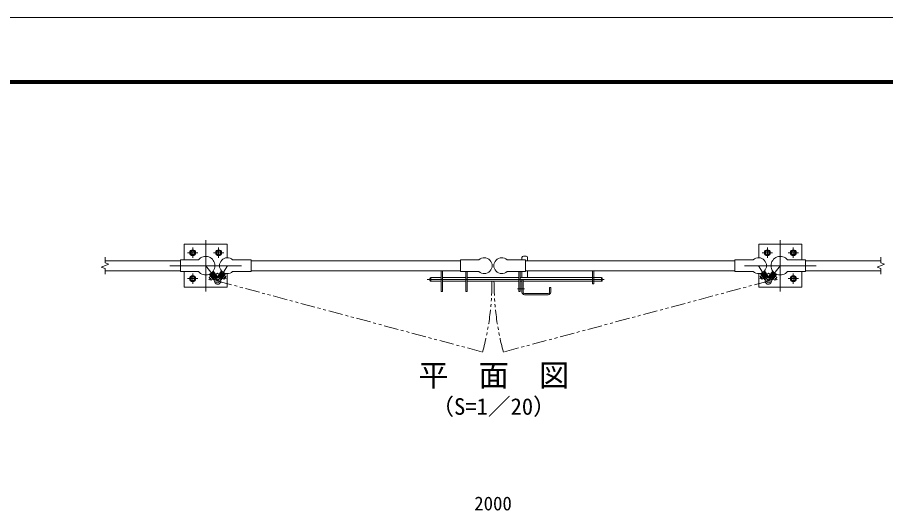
# Model space of a CAD drawing. Units: millimetres, scale not verified. Extents: x -4200 to 4200, y -2970 to 2970.
# Drawn here: x -413 to 2609, y 1252 to 2970 of the extents above; entities that cross this region are included whole.
import ezdxf
from ezdxf.enums import TextEntityAlignment as Align

# ---------------------------------------------------------------- set-up
doc = ezdxf.new("R2010")
doc.units = ezdxf.units.MM
doc.header["$LTSCALE"] = 20
doc.linetypes.add('USER1', pattern=[50.8, 31.75, -6.35, 6.35, -6.35])
doc.linetypes.add('USER2', pattern=[5, 2.5, -0.5, 0.5, -0.5, 0.5, -0.5])
doc.layers.add('0-0_D-TTL-TXT', color=7, linetype='Continuous')
for name, color, linetype, lineweight in [('0-1_D-BMK', 2, 'USER1', 13), ('0-2_D-STR1', 1, 'Continuous', 18), ('0-3_D-STR3', 3, 'Continuous', 13), ('0-4_D-STR-DIM', 7, 'Continuous', 9), ('0-5_0', 3, 'Continuous', 18), ('0-8_D-TTL', 7, 'Continuous', 9)]:
    doc.layers.add(name, color=color, linetype=linetype, lineweight=lineweight)
doc.styles.add('ＭＳ ゴシック', font='')
doc.styles.get('ＭＳ ゴシック').set_extended_font_data('MS Gothic')

# ---------------------------------------------------------------- blocks, each defined once
blk = doc.blocks.new('M10-平')
at = {"layer": '0-5_0'}
blk.add_lwpolyline([(152.6, -88.1), (152.6, 88.1), (0, 176.2), (-152.6, 88.1), (-152.6, -88.1), (0, -176.2)], close=True, dxfattribs=at)
for radius in [210, 138.5]:
    blk.add_circle((0, 0), radius, dxfattribs=at)

msp = doc.modelspace()

# ---------------------------------------------------------------- linework, layer by layer
at = {"layer": '0-1_D-BMK'}
for p, q in [((241.99, 2015.38), (241.99, 2194.33)), ((2241.99, 2015.38), (2241.99, 2194.33)), ((179.08, 2149.85), (214.91, 2149.85)), ((196.99, 2131.94), (196.99, 2167.77)), ((269.08, 2149.85), (304.91, 2149.85)), ((286.99, 2131.94), (286.99, 2167.77)), ((2214.91, 2149.85), (2179.08, 2149.85)), ((2196.99, 2131.94), (2196.99, 2167.77)), ((2304.91, 2149.85), (2269.08, 2149.85)), ((2286.99, 2131.94), (2286.99, 2167.77)), ((116.99, 2104.85), (366.99, 2104.85)), ((241.99, 2104.85), (283.83, 2051.12)), ((317.39, 2104.85), (283.83, 2051.12)), ((2116.99, 2104.85), (2366.99, 2104.85)), ((2166.59, 2104.85), (2200.15, 2051.12)), ((2241.99, 2104.85), (2200.15, 2051.12)), ((179.08, 2059.85), (214.91, 2059.85)), ((196.99, 2041.94), (196.99, 2077.77)), ((282.56, 2079.03), (253.15, 2056.13)), ((282.33, 2078.95), (312.72, 2059.96)), ((1013.36, 2057.15), (1628.94, 2057.15)), ((2201.66, 2078.95), (2171.26, 2059.96)), ((2201.42, 2079.03), (2230.83, 2056.13)), ((2304.91, 2059.85), (2269.08, 2059.85)), ((2286.99, 2041.94), (2286.99, 2077.77)), ((1326.96, 2024.65), (1352.11, 2024.65))]:
    msp.add_line(p, q, dxfattribs=at)
at = {"layer": '0-1_D-BMK', "linetype": 'USER2'}
for p, q in [((283.83, 2051.12), (1205.85, 1804.07)), ((2200.15, 2051.12), (1278.14, 1804.07))]:
    msp.add_line(p, q, dxfattribs=at)
for centre, start, end in [((283.83, 2051.12), 345, 359.97183), ((2200.15, 2051.12), 180.02817, 195)]:
    msp.add_arc(centre, 954.67, start, end, dxfattribs=at)
at = {"layer": '0-2_D-STR1'}
for p, q in [((154.49, 2122.35), (-108.01, 2122.35)), ((1129.09, 2122.35), (399.89, 2122.35)), ((1354.89, 2122.35), (2084.09, 2122.35)), ((2329.49, 2122.35), (2591.99, 2122.35)), ((154.49, 2087.35), (-108.01, 2087.35)), ((1129.09, 2087.35), (399.89, 2087.35)), ((1354.89, 2087.35), (2084.09, 2087.35)), ((2329.49, 2087.35), (2591.99, 2087.35))]:
    msp.add_line(p, q, dxfattribs=at)
at = {"layer": '0-3_D-STR3'}
for p, q in [((216.84, 2125.2), (154.49, 2125.2)), ((335.89, 2125.2), (399.89, 2125.2)), ((1193.09, 2125.2), (1129.09, 2125.2)), ((1290.89, 2125.2), (1354.89, 2125.2)), ((1342.89, 2133.65), (1342.89, 2125.2)), ((1347.89, 2138.65), (1356.89, 2138.65)), ((1361.89, 2133.65), (1361.89, 2122.35)), ((2148.09, 2125.2), (2084.09, 2125.2)), ((2267.14, 2125.2), (2329.49, 2125.2)), ((283.08, 2065.59), (267.75, 2085.28)), ((282.25, 2064.26), (296.46, 2087.01)), ((284.2, 2063.04), (298.09, 2085.27)), ((1066.09, 2087.35), (1066.09, 2014.65)), ((1361.89, 2087.35), (1361.89, 2063.65)), ((1587.89, 2087.35), (1587.89, 2042.15)), ((1592.39, 2087.35), (1592.39, 2042.15)), ((2199.78, 2063.04), (2185.9, 2085.27)), ((2201.73, 2064.26), (2187.52, 2087.01)), ((2200.9, 2065.59), (2216.23, 2085.28)), ((260.01, 2068.2), (254.09, 2063.59)), ((260.85, 2054.92), (254.09, 2063.59)), ((270.95, 2054.15), (254.65, 2075.08)), ((272.77, 2055.56), (256.79, 2076.09)), ((258.99, 2076.52), (258.81, 2075.11)), ((258.81, 2075.11), (272.37, 2057.7)), ((265.3, 2081.43), (258.99, 2076.52)), ((261.93, 2074.37), (260.35, 2073.14)), ((266.77, 2059.53), (260.85, 2054.92)), ((262.61, 2070.23), (261.83, 2069.62)), ((269.37, 2061.55), (262.61, 2070.23)), ((265.3, 2081.43), (266.7, 2081.26)), ((282.24, 2062.94), (266.26, 2083.46)), ((268.24, 2079.29), (266.66, 2078.06)), ((266.66, 2078.06), (277.72, 2063.85)), ((266.7, 2081.26), (280.26, 2063.85)), ((269.37, 2061.55), (268.58, 2060.94)), ((272.77, 2055.56), (270.95, 2054.15)), ((279.3, 2065.08), (277.72, 2063.85)), ((282.24, 2062.94), (283.18, 2063.67)), ((284.2, 2063.04), (282.25, 2064.26)), ((297.76, 2082.86), (286.07, 2064.15)), ((288.6, 2064.42), (286.9, 2065.48)), ((298.13, 2079.68), (288.6, 2064.42)), ((295.38, 2060.18), (293.69, 2061.24)), ((294.38, 2056.68), (308.26, 2078.91)), ((294.38, 2056.68), (296.33, 2055.46)), ((306.24, 2077.57), (294.55, 2058.85)), ((296.3, 2055.42), (310.54, 2078.22)), ((298.13, 2079.68), (296.44, 2080.74)), ((297.21, 2063.11), (303.04, 2072.44)), ((298.06, 2062.58), (297.21, 2063.11)), ((299.14, 2083.18), (297.76, 2082.86)), ((305.92, 2078.94), (299.14, 2083.18)), ((306.37, 2057.39), (300.01, 2061.36)), ((303.89, 2071.91), (303.04, 2072.44)), ((312.2, 2066.72), (305.84, 2070.69)), ((305.92, 2078.94), (306.24, 2077.57)), ((306.37, 2057.39), (312.2, 2066.72)), ((1022.39, 2060.65), (1022.39, 2053.65)), ((1025.39, 2063.65), (1061.59, 2063.65)), ((1025.39, 2063.65), (1025.39, 2050.65)), ((1066.09, 2063.65), (1147.09, 2063.65)), ((1147.09, 2084.5), (1147.09, 2014.65)), ((1151.59, 2063.65), (1332.39, 2063.65)), ((1336.89, 2084.5), (1336.89, 2014.65)), ((1336.89, 2063.65), (1587.89, 2063.65)), ((1342.89, 2084.5), (1342.89, 2063.65)), ((1342.89, 2055.65), (1342.89, 2012.65)), ((1342.89, 2055.65), (1347.39, 2055.65)), ((1347.39, 2055.65), (1347.39, 2012.65)), ((1592.39, 2063.65), (1587.89, 2063.65)), ((1592.39, 2063.65), (1619.39, 2063.65)), ((1619.39, 2063.65), (1619.39, 2050.65)), ((1622.39, 2060.65), (1622.39, 2053.65)), ((2187.68, 2055.42), (2173.44, 2078.22)), ((2189.61, 2056.68), (2175.72, 2078.91)), ((2177.61, 2057.39), (2183.97, 2061.36)), ((2178.06, 2078.94), (2177.74, 2077.57)), ((2177.74, 2077.57), (2189.43, 2058.85)), ((2178.06, 2078.94), (2184.84, 2083.18)), ((2179.06, 2075.45), (2180.76, 2076.51)), ((2180.09, 2071.91), (2180.94, 2072.44)), ((2180.76, 2076.51), (2190.3, 2061.24)), ((2186.77, 2063.11), (2180.94, 2072.44)), ((2184.84, 2083.18), (2186.22, 2082.86)), ((2185.85, 2079.68), (2187.55, 2080.74)), ((2185.85, 2079.68), (2195.38, 2064.42)), ((2185.92, 2062.58), (2186.77, 2063.11)), ((2186.22, 2082.86), (2197.91, 2064.15)), ((2189.61, 2056.68), (2187.65, 2055.46)), ((2188.6, 2060.18), (2190.3, 2061.24)), ((2195.38, 2064.42), (2197.08, 2065.48)), ((2199.78, 2063.04), (2201.73, 2064.26)), ((2201.75, 2062.94), (2200.8, 2063.67)), ((2201.75, 2062.94), (2217.73, 2083.46)), ((2217.28, 2081.26), (2203.72, 2063.85)), ((2204.68, 2065.08), (2206.26, 2063.85)), ((2217.32, 2078.06), (2206.26, 2063.85)), ((2222.06, 2074.37), (2211, 2060.17)), ((2211, 2060.17), (2212.57, 2058.94)), ((2211.21, 2055.56), (2227.19, 2076.09)), ((2211.21, 2055.56), (2213.03, 2054.15)), ((2225.17, 2075.11), (2211.61, 2057.7)), ((2213.03, 2054.15), (2229.33, 2075.08)), ((2214.61, 2061.55), (2221.37, 2070.23)), ((2214.61, 2061.55), (2215.4, 2060.94)), ((2215.74, 2079.29), (2217.32, 2078.06)), ((2217.21, 2059.53), (2223.13, 2054.92)), ((2218.68, 2081.43), (2217.28, 2081.26)), ((2218.68, 2081.43), (2224.99, 2076.52)), ((2221.37, 2070.23), (2222.16, 2069.62)), ((2222.06, 2074.37), (2223.63, 2073.14)), ((2223.13, 2054.92), (2229.89, 2063.59)), ((2223.97, 2068.2), (2229.89, 2063.59)), ((2224.99, 2076.52), (2225.17, 2075.11)), ((1025.39, 2050.65), (1061.59, 2050.65)), ((1066.09, 2050.65), (1147.09, 2050.65)), ((1151.59, 2050.65), (1332.39, 2050.65)), ((1336.89, 2050.65), (1342.89, 2050.65)), ((1347.39, 2050.65), (1587.89, 2050.65)), ((1438.39, 2028.65), (1438.39, 2012.65)), ((1438.39, 2028.65), (1442.89, 2028.65)), ((1442.89, 2028.65), (1442.89, 2012.65)), ((1592.39, 2050.65), (1587.89, 2050.65)), ((1587.89, 2042.15), (1592.39, 2042.15)), ((1592.39, 2050.65), (1619.39, 2050.65)), ((1351.89, 2008.15), (1433.89, 2008.15)), ((1351.89, 2003.65), (1433.89, 2003.65))]:
    msp.add_line(p, q, dxfattribs=at)
for points in [[(166.99, 2125.2), (166.99, 2179.85), (316.99, 2179.85), (316.99, 2132.35)], [(2316.99, 2125.2), (2316.99, 2179.85), (2166.99, 2179.85), (2166.99, 2132.35)], [(216.84, 2084.5), (154.49, 2084.5), (154.49, 2125.2)], [(335.89, 2084.5), (399.89, 2084.5), (399.89, 2125.2)], [(1193.09, 2084.5), (1129.09, 2084.5), (1129.09, 2125.2)], [(1290.89, 2084.5), (1354.89, 2084.5), (1354.89, 2125.2)], [(2148.09, 2084.5), (2084.09, 2084.5), (2084.09, 2125.2)], [(2267.14, 2084.5), (2329.49, 2084.5), (2329.49, 2125.2)], [(1061.59, 2087.35), (1061.59, 2014.65), (1066.09, 2014.65)], [(316.99, 2077.36), (316.99, 2029.85), (166.99, 2029.85), (166.99, 2084.5)], [(261.93, 2074.37), (272.99, 2060.17), (271.41, 2058.94)], [(304.92, 2075.45), (303.22, 2076.51), (293.69, 2061.24)], [(1151.59, 2084.5), (1151.59, 2014.65), (1147.09, 2014.65)], [(1332.39, 2084.5), (1332.39, 2014.65), (1336.89, 2014.65)], [(2166.99, 2077.36), (2166.99, 2029.85), (2316.99, 2029.85), (2316.99, 2084.5)], [(2177.61, 2057.39), (2171.78, 2066.72), (2178.14, 2070.69)]]:
    msp.add_lwpolyline(points, dxfattribs=at)
for centre in [(283.83, 2051.12), (2200.15, 2051.12)]:
    msp.add_circle(centre, 6.3, dxfattribs=at)
for centre, radius, start, end in [((241.99, 2104.85), 32.35, 218.9806, 141.0194), ((317.39, 2104.85), 27.5, 47.73142, 312.26858), ((1211.59, 2104.85), 27.5, 227.73142, 132.26858), ((1272.39, 2104.85), 27.5, 47.73142, 312.26858), ((1347.89, 2133.65), 5, 90, 180), ((1356.89, 2133.65), 5, 0, 90), ((2166.59, 2104.85), 27.5, 227.73142, 132.26858), ((2241.99, 2104.85), 32.35, 38.9806, 321.0194), ((268.43, 2054.63), 5, 347.17344, 37.90819), ((283.83, 2051.12), 10.8, 97.27686, 18.74636), ((284.21, 2066.92), 5, 217.90819, 259.49832), ((281.83, 2066.8), 5, 277.27686, 328.01161), ((298.79, 2056.2), 5, 148.01161, 198.74636), ((1025.39, 2060.65), 3, 90, 180), ((1619.39, 2060.65), 3, 0, 90), ((2200.15, 2051.12), 10.8, 161.25364, 82.72314), ((2185.19, 2056.2), 5, 341.25364, 31.98839), ((2202.15, 2066.8), 5, 211.98839, 262.72314), ((2199.78, 2066.92), 5, 280.50168, 322.09181), ((2215.56, 2054.63), 5, 142.09181, 192.82656), ((1025.39, 2053.65), 3, 180, 270), ((1619.39, 2053.65), 3, 270, 0), ((1351.89, 2012.65), 9, 180, 270), ((1351.89, 2012.65), 4.5, 180, 270), ((1433.89, 2012.65), 4.5, 270, 0), ((1433.89, 2012.65), 9, 270, 0)]:
    msp.add_arc(centre, radius, start, end, dxfattribs=at)
at = {"layer": '0-4_D-STR-DIM'}
for p, q in [((-108.01, 2114.47), (-108.01, 2134.85)), ((2591.99, 2114.47), (2591.99, 2134.85)), ((-121.22, 2100.04), (-94.79, 2109.66)), ((-108.01, 2095.23), (-121.22, 2100.04)), ((-94.79, 2109.66), (-108.01, 2114.47)), ((-108.01, 2074.85), (-108.01, 2095.23)), ((2578.78, 2100.04), (2605.21, 2109.66)), ((2591.99, 2095.23), (2578.78, 2100.04)), ((2605.21, 2109.66), (2591.99, 2114.47)), ((2591.99, 2074.85), (2591.99, 2095.23))]:
    msp.add_line(p, q, dxfattribs=at)
at = {"layer": '0-8_D-TTL', "color": 2, "lineweight": 18}
msp.add_lwpolyline([(-4200, 2970), (4200, 2970), (4200, -2970), (-4200, -2970)], close=True, dxfattribs=at)
at = {"layer": '0-8_D-TTL'}
for points in [[(-3930, 2750), (3930, 2750), (3930, -2750), (-3930, -2750)], [(-3927.5, 2747.5), (3927.5, 2747.5), (3927.5, -2747.5), (-3927.5, -2747.5)], [(-3925, 2745), (3925, 2745), (3925, -2745), (-3925, -2745)], [(-3922.5, 2742.5), (3922.5, 2742.5), (3922.5, -2742.5), (-3922.5, -2742.5)], [(-3920, 2740), (3920, 2740), (3920, -2740), (-3920, -2740)]]:
    msp.add_lwpolyline(points, close=True, dxfattribs=at)

# ---------------------------------------------------------------- block references
at = {"layer": '0-3_D-STR3', "yscale": 0.05}
for p, xscale, rotation in [((196.99, 2149.85), -0.05, 330), ((286.99, 2149.85), -0.05, 330), ((2196.99, 2149.85), 0.05, 30), ((2286.99, 2149.85), 0.05, 30), ((196.99, 2059.85), -0.05, 330), ((2286.99, 2059.85), 0.05, 30)]:
    msp.add_blockref('M10-平', p, dxfattribs=dict(at, xscale=xscale, rotation=rotation))

# ---------------------------------------------------------------- texts
at = {"layer": '0-0_D-TTL-TXT', "style": 'ＭＳ ゴシック'}
for s, height, p in [('平\u3000面\u3000図', 76.98, (982.09, 1661.33)), ('（S=1／20）', 57.77, (1027.57, 1568.13))]:
    msp.add_text(s, height=height, dxfattribs=at).set_placement(p, align=Align.BOTTOM_LEFT)
at = {"layer": '0-4_D-STR-DIM', "style": 'ＭＳ ゴシック'}
msp.add_text('2000', height=48.09, dxfattribs=at).set_placement((1176.74, 1238.12), align=Align.BOTTOM_LEFT)

doc.saveas('drawing.dxf')
